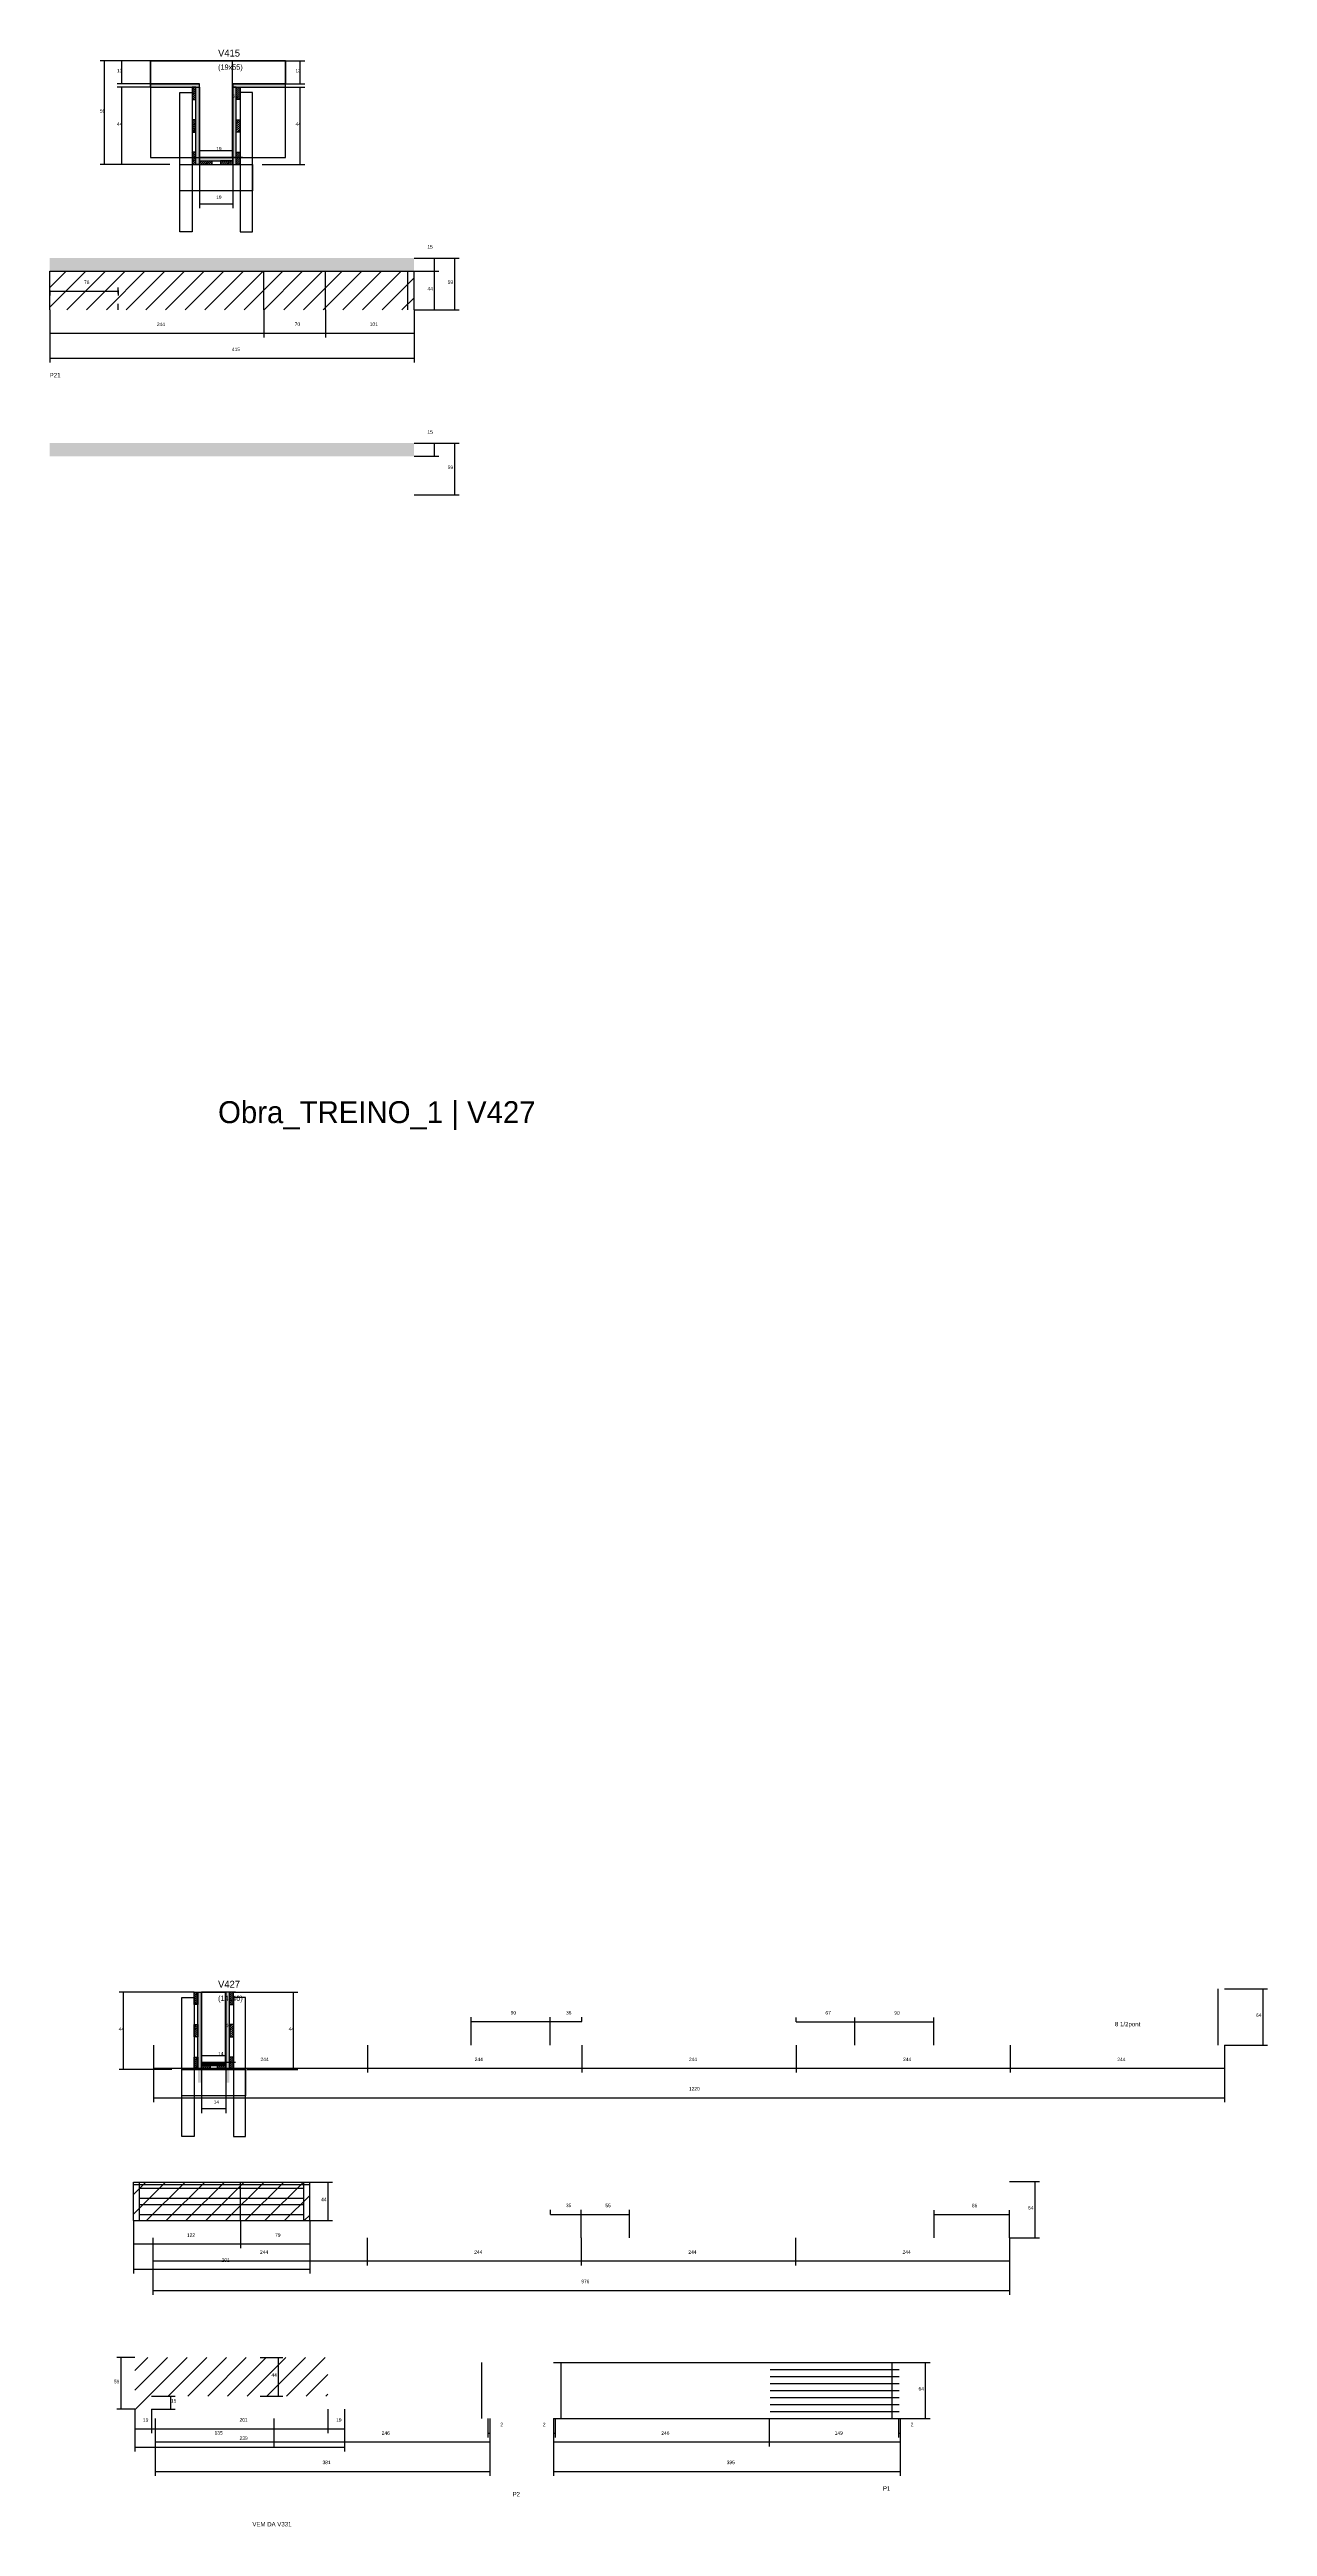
# Model space of a CAD drawing. Header units: metres. Extents: x -2848 to 22762, y -49062 to 1016.
# Drawn here: x 6208 to 7596, y -11609 to -8787 of the extents above; entities that cross this region are included whole.
import ezdxf

# ---------------------------------------------------------------- set-up
doc = ezdxf.new("R2010")
doc.units = ezdxf.units.M
for name, color, linetype in [('CONCRETO', 251, 'Continuous'), ('COTA', 4, 'Continuous'), ('Cota Seção (2x)', 4, 'Continuous'), ('Hachura', 253, 'Continuous'), ('LABEL_ID', 3, 'Continuous'), ('Madeira', 126, 'Continuous'), ('NOMENCLATURA', 7, 'Continuous'), ('Painéis', 200, 'Continuous'), ('REAPROVEITAMENTO', 251, 'Continuous'), ('SARR_2.2x7', 40, 'Continuous'), ('SARR_3.5x7', 81, 'Continuous'), ('Texto Seção', 7, 'Continuous')]:
    doc.layers.add(name, color=color, linetype=linetype)

msp = doc.modelspace()

# ---------------------------------------------------------------- hatches: boundary and pattern name
at = {"layer": 'COTA'}
h = msp.add_hatch(dxfattribs=at)
h.set_pattern_fill('AR-CONC', scale=0.03)
h.paths.add_polyline_path([(6623.3, -9039.5), (6623.3, -9024.5), (6623.3, -9024.5), (6208, -9024.5), (6208, -9024.5), (6208.3, -9039.5), (6208.3, -9039.5), (6623.3, -9039.5)])
h = msp.add_hatch(dxfattribs=at)
h.set_pattern_fill('AR-CONC', scale=0.03)
h.paths.add_polyline_path([(6623.3, -9250.4), (6623.3, -9235.4), (6623.3, -9235.4), (6208, -9235.4), (6208, -9235.4), (6208.3, -9250.4), (6208.3, -9250.4), (6623.3, -9250.4)])
at = {"layer": 'Hachura'}
h = msp.add_hatch(color=8, dxfattribs=at)
h.dxf.hatch_style = 1
h.paths.add_polyline_path([(6378.8, -8830), (6378.8, -8826), (6378.8, -8826), (6323.2, -8826), (6323.2, -8826), (6323.2, -8830), (6323.2, -8830), (6378.8, -8830)])
h = msp.add_hatch(dxfattribs=at)
h.set_pattern_fill('ANSI31', scale=0.5)
h.paths.add_polyline_path([(6370.4, -8844), (6374.8, -8844), (6374.8, -8844), (6374.8, -8830), (6374.8, -8830), (6370.4, -8830), (6370.4, -8830), (6370.4, -8844)])
h = msp.add_hatch(color=8, dxfattribs=at)
h.dxf.hatch_style = 1
h.paths.add_polyline_path([(6374.8, -8830), (6378.8, -8830), (6378.8, -8830), (6378.8, -8918), (6378.8, -8918), (6374.8, -8918), (6374.8, -8918), (6374.8, -8830)])
h = msp.add_hatch(color=8, dxfattribs=at)
h.dxf.hatch_style = 1
h.paths.add_polyline_path([(6476.8, -8830), (6476.8, -8826), (6476.8, -8826), (6416.8, -8826), (6416.8, -8826), (6416.8, -8830), (6416.8, -8830), (6476.8, -8830)])
h = msp.add_hatch(color=8, dxfattribs=at)
h.dxf.hatch_style = 1
h.paths.add_polyline_path([(6420.8, -8828), (6416.8, -8828), (6416.8, -8828), (6416.8, -8918), (6416.8, -8918), (6420.8, -8918), (6420.8, -8918), (6420.8, -8828)])
h = msp.add_hatch(dxfattribs=at)
h.set_pattern_fill('ANSI31', scale=0.5)
h.paths.add_polyline_path([(6425.2, -8844), (6420.8, -8844), (6420.8, -8844), (6420.8, -8830), (6420.8, -8830), (6425.2, -8830), (6425.2, -8830), (6425.2, -8844)])
h = msp.add_hatch(dxfattribs=at)
h.set_pattern_fill('ANSI31', scale=0.5)
h.paths.add_polyline_path([(6370.4, -8881), (6374.8, -8881), (6374.8, -8881), (6374.8, -8867), (6374.8, -8867), (6370.4, -8867), (6370.4, -8867), (6370.4, -8881)])
h = msp.add_hatch(dxfattribs=at)
h.set_pattern_fill('ANSI31', scale=0.5)
h.paths.add_polyline_path([(6425.2, -8881), (6420.8, -8881), (6420.8, -8881), (6420.8, -8867), (6420.8, -8867), (6425.2, -8867), (6425.2, -8867), (6425.2, -8881)])
h = msp.add_hatch(dxfattribs=at)
h.set_pattern_fill('ANSI31', scale=0.5)
h.paths.add_polyline_path([(6370.4, -8918), (6374.8, -8918), (6374.8, -8918), (6374.8, -8904), (6374.8, -8904), (6370.4, -8904), (6370.4, -8904), (6370.4, -8918)])
h = msp.add_hatch(color=8, dxfattribs=at)
h.dxf.hatch_style = 1
h.paths.add_polyline_path([(6416.8, -8913.6), (6416.8, -8910), (6416.8, -8910), (6378.8, -8910), (6378.8, -8910), (6378.8, -8913.6), (6378.8, -8913.6), (6416.8, -8913.6)])
h = msp.add_hatch(dxfattribs=at)
h.set_pattern_fill('ANSI31', scale=0.5)
h.paths.add_polyline_path([(6378.8, -8918), (6378.8, -8913.6), (6378.8, -8913.6), (6392.8, -8913.6), (6392.8, -8913.6), (6392.8, -8918), (6392.8, -8918), (6378.8, -8918)])
h = msp.add_hatch(dxfattribs=at)
h.set_pattern_fill('ANSI31', scale=0.5)
h.paths.add_polyline_path([(6416.8, -8918), (6416.8, -8913.6), (6416.8, -8913.6), (6402.8, -8913.6), (6402.8, -8913.6), (6402.8, -8918), (6402.8, -8918), (6416.8, -8918)])
h = msp.add_hatch(dxfattribs=at)
h.set_pattern_fill('ANSI31', scale=0.5)
h.paths.add_polyline_path([(6425.2, -8918), (6420.8, -8918), (6420.8, -8918), (6420.8, -8904), (6420.8, -8904), (6425.2, -8904), (6425.2, -8904), (6425.2, -8918)])
h = msp.add_hatch(dxfattribs=at)
h.set_pattern_fill('ANSI31', scale=0.5)
h.paths.add_polyline_path([(6377, -11014), (6372.6, -11014), (6372.6, -11014), (6372.6, -11000), (6372.6, -11000), (6377, -11000), (6377, -11000), (6377, -11014)])
h = msp.add_hatch(color=8, dxfattribs=at)
h.dxf.hatch_style = 1
h.paths.add_polyline_path([(6381, -11000), (6377, -11000), (6377, -11000), (6377, -11103), (6377, -11103), (6381, -11103), (6381, -11103), (6381, -11000)])
h = msp.add_hatch(color=8, dxfattribs=at)
h.dxf.hatch_style = 1
h.paths.add_polyline_path([(6413, -11000), (6409, -11000), (6409, -11000), (6409, -11103), (6409, -11103), (6413, -11103), (6413, -11103), (6413, -11000)])
h = msp.add_hatch(dxfattribs=at)
h.set_pattern_fill('ANSI31', scale=0.5)
h.paths.add_polyline_path([(6413, -11014), (6417.4, -11014), (6417.4, -11014), (6417.4, -11000), (6417.4, -11000), (6413, -11000), (6413, -11000), (6413, -11014)])
h = msp.add_hatch(dxfattribs=at)
h.set_pattern_fill('ANSI31', scale=0.5)
h.paths.add_polyline_path([(6377, -11051), (6372.6, -11051), (6372.6, -11051), (6372.6, -11037), (6372.6, -11037), (6377, -11037), (6377, -11037), (6377, -11051)])
h = msp.add_hatch(dxfattribs=at)
h.set_pattern_fill('ANSI31', scale=0.5)
h.paths.add_polyline_path([(6413, -11051), (6417.4, -11051), (6417.4, -11051), (6417.4, -11037), (6417.4, -11037), (6413, -11037), (6413, -11037), (6413, -11051)])
h = msp.add_hatch(dxfattribs=at)
h.set_pattern_fill('ANSI31', scale=0.5)
h.paths.add_polyline_path([(6377, -11088), (6372.6, -11088), (6372.6, -11088), (6372.6, -11074), (6372.6, -11074), (6377, -11074), (6377, -11074), (6377, -11088)])
h = msp.add_hatch(color=8, dxfattribs=at)
h.dxf.hatch_style = 1
h.paths.add_polyline_path([(6409, -11083.6), (6409, -11080), (6409, -11080), (6381, -11080), (6381, -11080), (6381, -11083.6), (6381, -11083.6), (6409, -11083.6)])
h = msp.add_hatch(dxfattribs=at)
h.set_pattern_fill('ANSI31', scale=0.5)
h.paths.add_polyline_path([(6381, -11088), (6381, -11083.6), (6381, -11083.6), (6391, -11083.6), (6391, -11083.6), (6391, -11088), (6391, -11088), (6381, -11088)])
h = msp.add_hatch(dxfattribs=at)
h.set_pattern_fill('ANSI31', scale=0.5)
h.paths.add_polyline_path([(6409, -11088), (6409, -11083.6), (6409, -11083.6), (6399, -11083.6), (6399, -11083.6), (6399, -11088), (6399, -11088), (6409, -11088)])
h = msp.add_hatch(dxfattribs=at)
h.set_pattern_fill('ANSI31', scale=0.5)
h.paths.add_polyline_path([(6413, -11088), (6417.4, -11088), (6417.4, -11088), (6417.4, -11074), (6417.4, -11074), (6413, -11074), (6413, -11074), (6413, -11088)])
at = {"layer": 'REAPROVEITAMENTO'}
h = msp.add_hatch(dxfattribs=at)
h.set_pattern_fill('ANSI31', scale=5)
h.paths.add_polyline_path([(6623.3, -9083.5), (6623.3, -9039.5), (6623.3, -9039.5), (6208.3, -9039.5), (6208.3, -9039.5), (6208.3, -9083.5), (6208.3, -9083.5), (6623.3, -9083.5)])
h = msp.add_hatch(dxfattribs=at)
h.set_pattern_fill('ANSI31', scale=5)
h.paths.add_polyline_path([(6504.5, -11260.3), (6504.5, -11216.3), (6504.5, -11216.3), (6303.5, -11216.3), (6303.5, -11216.3), (6303.5, -11260.3), (6303.5, -11260.3), (6504.5, -11260.3)])
h = msp.add_hatch(dxfattribs=at)
h.set_pattern_fill('ANSI31', scale=5)
h.paths.add_polyline_path([(6324, -11475.1), (6324, -11460.1), (6324, -11460.1), (6525, -11460.1), (6525, -11460.1), (6525, -11416.1), (6525, -11416.1), (6305, -11416.1), (6305, -11416.1), (6305, -11475.1), (6305, -11475.1), (6324, -11475.1)])

# ---------------------------------------------------------------- linework, layer by layer
at = {"layer": 'CONCRETO'}
for points in [[(6323.2, -8826), (6323.2, -8800), (6476.8, -8800), (6476.8, -8826), (6416.8, -8826), (6416.8, -8910), (6378.8, -8910), (6378.8, -8826)], [(6323.2, -8910), (6476.8, -8910), (6476.8, -8800), (6323.2, -8800)], [(6381, -11000), (6381, -11000), (6409, -11000), (6409, -11028), (6409, -11028), (6409, -11080), (6381, -11080), (6381, -11000)], [(6381, -11080), (6409, -11080), (6409, -11000), (6381, -11000)]]:
    msp.add_lwpolyline(points, close=True, dxfattribs=at)
at = {"layer": 'COTA'}
for p, q in [((6323.2, -8800), (6265.8, -8800)), ((6270.8, -8918), (6270.8, -8800)), ((6323.2, -8800), (6285.2, -8800)), ((6290.2, -8826), (6290.2, -8800)), ((6476.8, -8800), (6498.7, -8800)), ((6493.7, -8826), (6493.7, -8800)), ((6323.2, -8826), (6285.2, -8826)), ((6323.2, -8830), (6285.2, -8830)), ((6290.2, -8918), (6290.2, -8830)), ((6476.8, -8826), (6498.7, -8826)), ((6476.8, -8830), (6498.7, -8830)), ((6493.7, -8918), (6493.7, -8830)), ((6345.2, -8918), (6265.8, -8918)), ((6345.2, -8918), (6285.2, -8918)), ((6378.8, -8918), (6378.8, -8967.8)), ((6416.8, -8918), (6416.8, -8967.8)), ((6450.4, -8918), (6498.7, -8918)), ((6378.8, -8962.8), (6416.8, -8962.8)), ((6623.3, -9024.5), (6651.6, -9024.5)), ((6623.3, -9024.5), (6674.8, -9024.5)), ((6646.6, -9039.5), (6646.6, -9024.5)), ((6669.8, -9083.5), (6669.8, -9024.5)), ((6623.3, -9039.5), (6651.6, -9039.5)), ((6623.3, -9039.5), (6651.6, -9039.5)), ((6646.6, -9083.5), (6646.6, -9039.5)), ((6208.3, -9061.5), (6208.3, -9067.2)), ((6208.3, -9062.2), (6286.3, -9062.2)), ((6208.3, -9083.5), (6208.3, -9115)), ((6208.3, -9083.5), (6208.3, -9143.6)), ((6286.3, -9061.5), (6286.3, -9067.2)), ((6452.3, -9083.5), (6452.3, -9115)), ((6452.3, -9083.5), (6452.3, -9115)), ((6522.3, -9083.5), (6522.3, -9115)), ((6522.3, -9083.5), (6522.3, -9115)), ((6623.3, -9083.5), (6623.3, -9115)), ((6623.3, -9083.5), (6623.3, -9143.6)), ((6623.3, -9083.5), (6651.6, -9083.5)), ((6623.3, -9083.5), (6674.8, -9083.5)), ((6208.3, -9110), (6452.3, -9110)), ((6452.3, -9110), (6522.3, -9110)), ((6522.3, -9110), (6623.3, -9110)), ((6208.3, -9138.6), (6623.3, -9138.6)), ((6623.3, -9235.4), (6651.6, -9235.4)), ((6623.3, -9235.4), (6674.8, -9235.4)), ((6623.3, -9250.4), (6651.6, -9250.4)), ((6646.6, -9250.4), (6646.6, -9235.4)), ((6669.8, -9294.4), (6669.8, -9235.4)), ((6623.3, -9294.4), (6674.8, -9294.4)), ((6372.6, -11000), (6287.3, -11000)), ((6292.3, -11088), (6292.3, -11000)), ((6417, -11000), (6490.9, -11000)), ((6485.9, -11088), (6485.9, -11000)), ((7546.4, -10996.2), (7595.5, -10996.2)), ((7590.5, -11060.2), (7590.5, -10996.2)), ((6326.4, -11060.2), (6326.4, -11091.7)), ((6326.4, -11060.2), (6326.4, -11125.2)), ((6570.4, -11060.2), (6570.4, -11091.7)), ((6570.4, -11060.2), (6570.4, -11091.7)), ((6814.4, -11060.2), (6814.4, -11091.7)), ((6814.4, -11060.2), (6814.4, -11091.7)), ((7058.4, -11060.2), (7058.4, -11091.7)), ((7058.4, -11060.2), (7058.4, -11091.7)), ((7302.4, -11060.2), (7302.4, -11091.7)), ((7546.4, -11060.2), (7546.4, -11125.2)), ((7546.4, -11060.2), (7595.5, -11060.2)), ((6347.4, -11088), (6287.3, -11088)), ((6326.4, -11086.7), (6570.4, -11086.7)), ((6381, -11088), (6381, -11137.7)), ((6409, -11088), (6409, -11137.7)), ((6432.6, -11088), (6490.9, -11088)), ((6570.4, -11086.7), (6814.4, -11086.7)), ((6814.4, -11086.7), (7058.4, -11086.7)), ((7058.4, -11086.7), (7302.4, -11086.7)), ((6326.4, -11120.2), (7546.4, -11120.2)), ((6381, -11132.7), (6409, -11132.7)), ((6504.5, -11216.3), (6530.4, -11216.3)), ((6525.4, -11260.3), (6525.4, -11216.3)), ((7301.8, -11215.7), (7335.8, -11215.7)), ((7330.8, -11279.7), (7330.8, -11215.7)), ((6303.5, -11260.3), (6303.5, -11291.8)), ((6303.5, -11260.3), (6303.5, -11320.4)), ((6325.8, -11279.7), (6325.8, -11311.2)), ((6425.5, -11260.3), (6425.5, -11291.8)), ((6425.5, -11260.3), (6425.5, -11291.8)), ((6504.5, -11260.3), (6504.5, -11291.8)), ((6504.5, -11260.3), (6504.5, -11320.4)), ((6504.5, -11260.3), (6530.4, -11260.3)), ((6569.8, -11279.7), (6569.8, -11311.2)), ((6569.8, -11279.7), (6569.8, -11311.2)), ((6813.8, -11279.7), (6813.8, -11311.2)), ((6813.8, -11279.7), (6813.8, -11311.2)), ((7057.8, -11279.7), (7057.8, -11311.2)), ((7057.8, -11279.7), (7057.8, -11311.2)), ((7301.8, -11279.7), (7301.8, -11311.2)), ((7301.8, -11279.7), (7335.8, -11279.7)), ((6303.5, -11286.8), (6425.5, -11286.8)), ((6325.8, -11306.2), (6569.8, -11306.2)), ((6425.5, -11286.8), (6504.5, -11286.8)), ((6569.8, -11306.2), (6813.8, -11306.2)), ((6813.8, -11306.2), (7057.8, -11306.2)), ((7057.8, -11306.2), (7301.8, -11306.2)), ((6303.5, -11315.4), (6504.5, -11315.4)), ((7177, -11421.8), (7211.1, -11421.8)), ((7206.1, -11485.8), (7206.1, -11421.8)), ((6305, -11475.1), (6305, -11523.4)), ((6544, -11475.1), (6544, -11523.4)), ((6328.5, -11485.8), (6328.5, -11517.4)), ((6328.5, -11485.8), (6328.5, -11550.9)), ((6328.5, -11512.4), (6463.5, -11512.4)), ((6463.5, -11485.8), (6463.5, -11517.4)), ((6463.5, -11485.8), (6463.5, -11517.4)), ((6463.5, -11512.4), (6709.5, -11512.4)), ((6707.5, -11485.8), (6707.5, -11507.5)), ((6707.5, -11502.5), (6709.5, -11502.5)), ((6709.5, -11485.8), (6709.5, -11517.4)), ((6709.5, -11485.8), (6709.5, -11550.9)), ((6709.5, -11485.8), (6709.5, -11507.5)), ((6782, -11485.8), (6782, -11517.4)), ((6782, -11485.8), (6782, -11550.9)), ((6782, -11485.8), (6782, -11507.5)), ((6782, -11502.5), (6784, -11502.5)), ((6782, -11512.4), (7028, -11512.4)), ((6784, -11485.8), (6784, -11507.5)), ((7028, -11485.8), (7028, -11517.4)), ((7028, -11485.8), (7028, -11517.4)), ((7028, -11512.4), (7177, -11512.4)), ((7175, -11485.8), (7175, -11507.5)), ((7175, -11502.5), (7177, -11502.5)), ((7177, -11485.8), (7177, -11517.4)), ((7177, -11485.8), (7177, -11550.9)), ((7177, -11485.8), (7211.1, -11485.8)), ((7177, -11485.8), (7177, -11507.5)), ((6305, -11518.4), (6544, -11518.4)), ((6328.5, -11545.9), (6709.5, -11545.9)), ((6782, -11545.9), (7177, -11545.9))]:
    msp.add_line(p, q, dxfattribs=at)
at = {"layer": 'Cota Seção (2x)'}
for p, q in [((6427.8, -8800), (6411.3, -8800)), ((6416.3, -8910), (6416.3, -8800)), ((6378.8, -8918), (6378.8, -8897)), ((6378.8, -8902), (6416.8, -8902)), ((6427.8, -8910), (6411.3, -8910)), ((6416.8, -8918), (6416.8, -8897)), ((6420, -11000), (6403.5, -11000)), ((6408.5, -11080), (6408.5, -11000)), ((6688.4, -11060.2), (6688.4, -11028.6)), ((6778.4, -11060.2), (6778.4, -11028.6)), ((6778.4, -11033.6), (6778.4, -11028.6)), ((6814.4, -11033.6), (6814.4, -11028.6)), ((7058.4, -11033.7), (7058.4, -11028.7)), ((7125.4, -11060.2), (7125.4, -11028.7)), ((7125.4, -11033.7), (7125.4, -11028.7)), ((7215.4, -11060.2), (7215.4, -11028.7)), ((6688.4, -11033.6), (6778.4, -11033.6)), ((6778.4, -11033.6), (6814.4, -11033.6)), ((7058.4, -11033.7), (7125.4, -11033.7)), ((7125.4, -11033.7), (7215.4, -11033.7)), ((7302.4, -11060.2), (7302.4, -11091.7)), ((7546.4, -11060.2), (7546.4, -11091.7)), ((6381, -11088), (6381, -11067)), ((6381, -11072), (6409, -11072)), ((6420, -11080), (6403.5, -11080)), ((6409, -11088), (6409, -11067)), ((7302.4, -11086.7), (7546.4, -11086.7)), ((6778.8, -11253.1), (6778.8, -11248.1)), ((6778.8, -11253.1), (6813.8, -11253.1)), ((6813.8, -11279.7), (6813.8, -11248.1)), ((6813.8, -11253.1), (6813.8, -11248.1)), ((6813.8, -11253.1), (6868.8, -11253.1)), ((6868.8, -11279.7), (6868.8, -11248.1)), ((7215.8, -11279.7), (7215.8, -11248.2)), ((7215.8, -11253.2), (7301.8, -11253.2)), ((7301.8, -11279.7), (7301.8, -11248.2)), ((6325.8, -11279.7), (6325.8, -11344.7)), ((7301.8, -11279.7), (7301.8, -11344.7)), ((6325.8, -11339.7), (7301.8, -11339.7)), ((6305, -11416.1), (6284.6, -11416.1)), ((6289.6, -11475.1), (6289.6, -11416.1)), ((6448, -11416.1), (6473.9, -11416.1)), ((6468.9, -11460.1), (6468.9, -11416.1)), ((6305, -11475.1), (6284.6, -11475.1)), ((6305, -11475.1), (6305, -11502.4)), ((6324, -11460.1), (6351.3, -11460.1)), ((6324, -11475.1), (6324, -11502.4)), ((6324, -11475.1), (6324, -11502.4)), ((6324, -11475.1), (6351.3, -11475.1)), ((6346.3, -11475.1), (6346.3, -11460.1)), ((6448, -11460.1), (6473.9, -11460.1)), ((6525, -11475.1), (6525, -11502.4)), ((6525, -11475.1), (6525, -11502.4)), ((6544, -11475.1), (6544, -11502.4)), ((6305, -11497.4), (6324, -11497.4)), ((6324, -11497.4), (6525, -11497.4)), ((6525, -11497.4), (6544, -11497.4))]:
    msp.add_line(p, q, dxfattribs=at)
at = {"layer": 'Madeira'}
for points in [[(6370.4, -8844), (6374.8, -8844), (6374.8, -8830), (6370.4, -8830)], [(6425.2, -8844), (6420.8, -8844), (6420.8, -8830), (6425.2, -8830)], [(6370.4, -8881), (6374.8, -8881), (6374.8, -8867), (6370.4, -8867)], [(6425.2, -8881), (6420.8, -8881), (6420.8, -8867), (6425.2, -8867)], [(6370.4, -8918), (6374.8, -8918), (6374.8, -8904), (6370.4, -8904)], [(6378.8, -8918), (6378.8, -8913.6), (6392.8, -8913.6), (6392.8, -8918)], [(6416.8, -8918), (6416.8, -8913.6), (6402.8, -8913.6), (6402.8, -8918)], [(6425.2, -8918), (6420.8, -8918), (6420.8, -8904), (6425.2, -8904)], [(6377, -11014), (6372.6, -11014), (6372.6, -11000), (6377, -11000)], [(6413, -11014), (6417.4, -11014), (6417.4, -11000), (6413, -11000)], [(6377, -11051), (6372.6, -11051), (6372.6, -11037), (6377, -11037)], [(6413, -11051), (6417.4, -11051), (6417.4, -11037), (6413, -11037)], [(6377, -11088), (6372.6, -11088), (6372.6, -11074), (6377, -11074)], [(6381, -11088), (6381, -11083.6), (6391, -11083.6), (6391, -11088)], [(6409, -11088), (6409, -11083.6), (6399, -11083.6), (6399, -11088)], [(6413, -11088), (6417.4, -11088), (6417.4, -11074), (6413, -11074)]]:
    msp.add_lwpolyline(points, close=True, dxfattribs=at)
at = {"layer": 'Painéis'}
for p, q in [((6323.2, -8826), (6378.8, -8826)), ((6323.2, -8830), (6323.2, -8826)), ((6378.8, -8830), (6378.8, -8826)), ((6378.8, -8918), (6378.8, -8830)), ((6416.8, -8826), (6476.8, -8826)), ((6416.8, -8830), (6416.8, -8826)), ((6416.8, -8918), (6416.8, -8830)), ((6476.8, -8830), (6476.8, -8826)), ((6378.8, -8910), (6416.8, -8910)), ((6378.8, -8913.6), (6378.8, -8910)), ((6416.8, -8913.6), (6416.8, -8910)), ((6208.3, -9039.5), (6623.3, -9039.5)), ((6208.3, -9083.5), (6208.3, -9039.5)), ((6452.3, -9083.5), (6452.3, -9039.5)), ((6522.3, -9083.5), (6522.3, -9039.5)), ((6623.3, -9083.5), (6623.3, -9039.5)), ((6381, -11088), (6381, -11000)), ((6409, -11088), (6409, -11000)), ((6381, -11080), (6409, -11080)), ((6381, -11083.6), (6381, -11080)), ((6409, -11083.6), (6409, -11080)), ((6303.5, -11216.3), (6504.5, -11216.3)), ((6303.5, -11260.3), (6303.5, -11216.3)), ((6303.5, -11219.3), (6425.5, -11219.3)), ((6303.5, -11260.3), (6303.5, -11219.3)), ((6425.5, -11260.3), (6425.5, -11216.3)), ((6425.5, -11260.3), (6425.5, -11219.3)), ((6425.5, -11219.3), (6504.5, -11219.3)), ((6425.5, -11260.3), (6425.5, -11219.3)), ((6504.5, -11260.3), (6504.5, -11216.3)), ((6504.5, -11260.3), (6504.5, -11219.3)), ((6303.5, -11260.3), (6504.5, -11260.3)), ((6303.5, -11260.3), (6425.5, -11260.3)), ((6425.5, -11260.3), (6504.5, -11260.3)), ((6782, -11421.8), (7177, -11421.8)), ((6782, -11485.8), (7177, -11485.8))]:
    msp.add_line(p, q, dxfattribs=at)
for points in [[(6378.8, -8830), (6378.8, -8826), (6323.2, -8826), (6323.2, -8830)], [(6374.8, -8830), (6378.8, -8830), (6378.8, -8918), (6374.8, -8918)], [(6476.8, -8830), (6476.8, -8826), (6416.8, -8826), (6416.8, -8830)], [(6420.8, -8830), (6416.8, -8830), (6416.8, -8918), (6420.8, -8918)], [(6416.8, -8913.6), (6416.8, -8910), (6378.8, -8910), (6378.8, -8913.6)], [(6377, -11000), (6381, -11000), (6381, -11088), (6377, -11088)], [(6413, -11000), (6409, -11000), (6409, -11088), (6413, -11088)], [(6409, -11083.6), (6409, -11080), (6381, -11080), (6381, -11083.6)]]:
    msp.add_lwpolyline(points, close=True, dxfattribs=at)
at = {"layer": 'SARR_2.2x7'}
for p, q in [((6616.3, -9083.5), (6616.3, -9039.5)), ((6286.3, -9065), (6286.3, -9058)), ((6286.3, -9083.5), (6286.3, -9076.5)), ((7539.4, -11060.2), (7539.4, -10996.2)), ((6310.5, -11260.3), (6310.5, -11216.3)), ((6310.5, -11223.3), (6425.5, -11223.3)), ((6425.5, -11223.3), (6497.6, -11223.3)), ((6497.6, -11260.3), (6497.6, -11216.3)), ((6310.5, -11234.8), (6425.5, -11234.8)), ((6310.5, -11241.8), (6425.5, -11241.8)), ((6310.5, -11253.3), (6425.5, -11253.3)), ((6425.5, -11234.8), (6497.6, -11234.8)), ((6425.5, -11241.8), (6497.6, -11241.8)), ((6425.5, -11253.3), (6497.6, -11253.3)), ((6700.5, -11485.8), (6700.5, -11421.8)), ((6791, -11485.8), (6791, -11421.8)), ((7168, -11485.8), (7168, -11421.8)), ((7029, -11429.8), (7176, -11429.8)), ((7029, -11437.8), (7176, -11437.8)), ((7029, -11445.8), (7176, -11445.8)), ((7029, -11453.8), (7176, -11453.8)), ((7029, -11461.8), (7176, -11461.8)), ((7029, -11469.8), (7176, -11469.8)), ((7029, -11477.8), (7176, -11477.8))]:
    msp.add_line(p, q, dxfattribs=at)
at = {"layer": 'SARR_3.5x7'}
for points in [[(6356.4, -8836), (6370.4, -8836), (6370.4, -8994.5), (6356.4, -8994.5)], [(6439.2, -8836), (6425.2, -8836), (6425.2, -8994.5), (6439.2, -8994.5)], [(6356.4, -8918), (6439.2, -8918), (6439.2, -8948.1), (6356.4, -8948.1)], [(6358.6, -11006), (6372.6, -11006), (6372.6, -11164.5), (6358.6, -11164.5)], [(6431.4, -11006), (6417.4, -11006), (6417.4, -11164.5), (6431.4, -11164.5)], [(6358.6, -11088), (6431.4, -11088), (6431.4, -11118.1), (6358.6, -11118.1)]]:
    msp.add_lwpolyline(points, close=True, dxfattribs=at)

# ---------------------------------------------------------------- texts
at = {"layer": 'COTA'}
for s, p in [('13', (6284.7, -8813)), ('13', (6488.2, -8813)), ('59', (6265.3, -8859)), ('44', (6284.7, -8874)), ('44', (6488.2, -8874)), ('19', (6397.8, -8957.3)), ('15', (6638.5, -9013.8)), ('78', (6247.3, -9054.1)), ('44', (6638.6, -9061.5)), ('59', (6661.6, -9054)), ('244', (6330.3, -9102)), ('70', (6487.3, -9101.9)), ('101', (6572.8, -9101.9)), ('415', (6415.8, -9130.5)), ('15', (6638.5, -9224.7)), ('59', (6661.6, -9264.9)), ('64', (7582.4, -11028.2)), ('44', (6286.8, -11044)), ('44', (6480.4, -11044)), ('244', (6448.4, -11078.6)), ('244', (6692.4, -11078.6)), ('244', (6936.4, -11078.6)), ('244', (7180.4, -11078.6)), ('1220', (6936.4, -11112.1)), ('14', (6395, -11127.2)), ('44', (6517.4, -11238.3)), ('64', (7322.7, -11247.7)), ('122', (6364.5, -11278.8)), ('79', (6465, -11278.7)), ('201', (6404, -11307.3)), ('244', (6447.8, -11298.1)), ('244', (6691.8, -11298.1)), ('244', (6935.8, -11298.1)), ('244', (7179.8, -11298.1)), ('64', (7198, -11453.8)), ('135', (6396, -11504.1)), ('239', (6424.5, -11510.1)), ('246', (6586.5, -11504.3)), ('2', (6721.6, -11494.5)), ('2', (6770, -11494.5)), ('246', (6905, -11504.3)), ('149', (7102.5, -11504.3)), ('2', (7189.1, -11494.5)), ('381', (6519, -11537.7)), ('395', (6979.5, -11537.7))]:
    msp.add_text(s, height=4, dxfattribs=at).set_placement(p)
at = {"layer": 'Cota Seção (2x)'}
for s, p in [('55', (6416.3, -8842)), ('19', (6397.8, -8902)), ('90', (6733.4, -11025.5)), ('36', (6796.4, -11025.4)), ('67', (7091.9, -11025.6)), ('90', (7170.4, -11025.6)), ('40', (6408.5, -11040)), ('14', (6400, -11072)), ('244', (7424.4, -11078.6)), ('35', (6796.3, -11244.9)), ('55', (6841.3, -11245)), ('86', (7258.8, -11245.1)), ('976', (6813.8, -11331.6)), ('59', (6281.4, -11445.6)), ('44', (6460.8, -11438.1)), ('15', (6346.3, -11467.6)), ('19', (6314.5, -11489.4)), ('201', (6424.5, -11489.3)), ('19', (6534.5, -11489.4))]:
    msp.add_text(s, height=4, dxfattribs=at).set_placement(p)
at = {"layer": 'LABEL_ID'}
msp.add_text('Obra_TREINO_1 | V427', height=25, dxfattribs=at).set_placement((6400, -10010))
at = {"layer": 'NOMENCLATURA'}
for s, p in [('P21', (6208.2, -9160.5)), ('8 1/2pont', (7421.8, -11038.9)), ('P1', (7157.4, -11567.9)), ('P2', (6735.5, -11574.4))]:
    msp.add_text(s, height=5, dxfattribs=at).set_placement(p)
at = {"layer": 'Texto Seção'}
for s, height, p in [('V415', 8, (6400, -8795)), ('(19x55)', 6, (6400, -8810)), ('V427', 8, (6400, -10995)), ('(14x40)', 6, (6400, -11010)), ('VEM DA V331', 5, (6439.1, -11608.6))]:
    msp.add_text(s, height=height, dxfattribs=at).set_placement(p)

doc.saveas('drawing.dxf')
